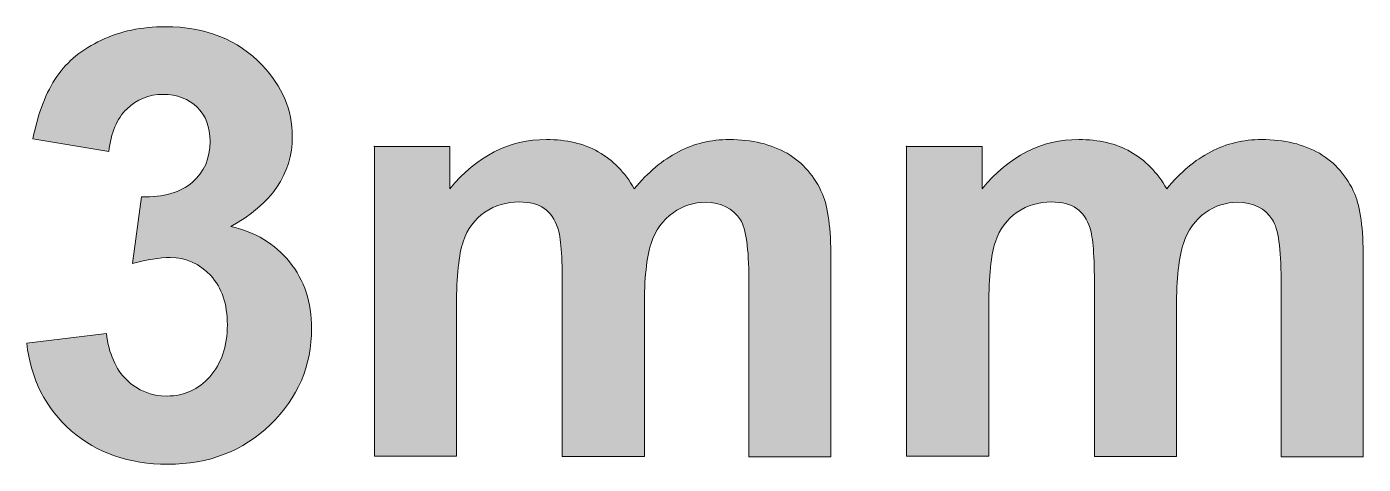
# Model space of a CAD drawing. Header units: inches. Extents: x 247 to 2765, y -1897 to -1110.
# Drawn here: x 1583.28 to 1592.73, y -1153.94 to -1150.84 of the extents above; entities that cross this region are included whole.
import ezdxf

# ---------------------------------------------------------------- set-up
doc = ezdxf.new("R2010")
doc.units = ezdxf.units.IN
doc.header["$MEASUREMENT"] = 0
doc.layers.add('Layer 1', color=7, linetype='Continuous')

# ---------------------------------------------------------------- blocks, each defined once
blk = doc.blocks.new('block 148')
at = {"layer": 'Layer 1', "true_color": 0x020302}
h = blk.add_hatch(color=98, dxfattribs=at)
h.dxf.hatch_style = 2
edge = h.paths.add_edge_path()
edge.add_spline(control_points=[(1583.2811, -1153.0772), (1583.2811, -1153.0772), (1583.8441, -1153.0097), (1583.8441, -1153.0097), (1583.862, -1153.1527), (1583.9106, -1153.2626), (1583.9881, -1153.3384), (1584.0666, -1153.4142), (1584.1614, -1153.4521), (1584.274, -1153.4521), (1584.3942, -1153.4521), (1584.4945, -1153.4066), (1584.5758, -1153.3153), (1584.6571, -1153.224), (1584.6998, -1153.1021), (1584.6998, -1152.9474), (1584.6998, -1152.8016), (1584.6612, -1152.6859), (1584.582, -1152.6004), (1584.5028, -1152.515), (1584.408, -1152.4723), (1584.2954, -1152.4723), (1584.221, -1152.4723), (1584.1321, -1152.4868), (1584.0287, -1152.5157), (1584.0287, -1152.5157), (1584.0928, -1152.0423), (1584.0928, -1152.0423), (1584.2499, -1152.0465), (1584.3698, -1152.012), (1584.4528, -1151.9397), (1584.5358, -1151.8673), (1584.5779, -1151.7712), (1584.5779, -1151.6517), (1584.5779, -1151.5497), (1584.5469, -1151.4684), (1584.4862, -1151.4091), (1584.4256, -1151.3499), (1584.3464, -1151.3182), (1584.2437, -1151.3182), (1584.1448, -1151.3182), (1584.0601, -1151.3526), (1583.9888, -1151.4215), (1583.9185, -1151.4891), (1583.8764, -1151.5903), (1583.8613, -1151.7226), (1583.8613, -1151.7226), (1583.3252, -1151.6317), (1583.3252, -1151.6317), (1583.3618, -1151.4481), (1583.4189, -1151.3016), (1583.494, -1151.1921), (1583.5695, -1151.0832), (1583.6742, -1150.9964), (1583.8089, -1150.9351), (1583.9433, -1150.871), (1584.0942, -1150.8393), (1584.2606, -1150.8393), (1584.5462, -1150.8393), (1584.7746, -1150.9303), (1584.9458, -1151.1122), (1585.0877, -1151.261), (1585.1591, -1151.4281), (1585.1591, -1151.6165), (1585.1591, -1151.8825), (1585.014, -1152.0944), (1584.7233, -1152.2532), (1584.8969, -1152.2904), (1585.0361, -1152.3751), (1585.1401, -1152.5033), (1585.2445, -1152.6328), (1585.2958, -1152.7903), (1585.2958, -1152.9725), (1585.2958, -1153.2385), (1585.1997, -1153.4652), (1585.0044, -1153.654), (1584.8101, -1153.8407), (1584.5693, -1153.9351), (1584.2788, -1153.9351), (1584.0046, -1153.9351), (1583.7769, -1153.8552), (1583.596, -1153.6987), (1583.4155, -1153.5399), (1583.3101, -1153.3329), (1583.2811, -1153.0772)], knot_values=[0, 0, 0, 0, 1, 1, 1, 2, 2, 2, 3, 3, 3, 4, 4, 4, 5, 5, 5, 6, 6, 6, 7, 7, 7, 8, 8, 8, 9, 9, 9, 10, 10, 10, 11, 11, 11, 12, 12, 12, 13, 13, 13, 14, 14, 14, 15, 15, 15, 16, 16, 16, 17, 17, 17, 18, 18, 18, 19, 19, 19, 20, 20, 20, 21, 21, 21, 22, 22, 22, 23, 23, 23, 24, 24, 24, 25, 25, 25, 26, 26, 26, 27, 27, 27, 28, 28, 28, 28], degree=3, periodic=1)
h = blk.add_hatch(color=98, dxfattribs=at)
h.dxf.hatch_style = 2
edge = h.paths.add_edge_path()
edge.add_spline(control_points=[(1585.7368, -1151.6868), (1585.7368, -1151.6868), (1586.2732, -1151.6868), (1586.2732, -1151.6868), (1586.2732, -1151.6868), (1586.2732, -1151.9865), (1586.2732, -1151.9865), (1586.4647, -1151.7536), (1586.6925, -1151.6372), (1586.9571, -1151.6372), (1587.0973, -1151.6372), (1587.2196, -1151.6661), (1587.3229, -1151.724), (1587.4263, -1151.7819), (1587.5107, -1151.8694), (1587.5772, -1151.9865), (1587.6733, -1151.8694), (1587.7777, -1151.7819), (1587.8907, -1151.724), (1588.0013, -1151.6661), (1588.1201, -1151.6372), (1588.249, -1151.6372), (1588.4102, -1151.6372), (1588.5466, -1151.6716), (1588.6582, -1151.735), (1588.7692, -1151.8012), (1588.8532, -1151.897), (1588.9084, -1152.0237), (1588.9476, -1152.1174), (1588.9683, -1152.2683), (1588.9683, -1152.4785), (1588.9683, -1152.4785), (1588.9683, -1153.882), (1588.9683, -1153.882), (1588.9683, -1153.882), (1588.3875, -1153.882), (1588.3875, -1153.882), (1588.3875, -1153.882), (1588.3875, -1152.6273), (1588.3875, -1152.6273), (1588.3875, -1152.4096), (1588.3675, -1152.2683), (1588.3275, -1152.2056), (1588.2748, -1152.1233), (1588.1911, -1152.0813), (1588.0795, -1152.0813), (1587.9988, -1152.0813), (1587.9231, -1152.105), (1587.8514, -1152.156), (1587.7797, -1152.2056), (1587.7267, -1152.278), (1587.6967, -1152.3734), (1587.6643, -1152.4692), (1587.6485, -1152.6197), (1587.6485, -1152.8271), (1587.6485, -1152.8271), (1587.6485, -1153.8806), (1587.6485, -1153.8806), (1587.6485, -1153.8806), (1587.0683, -1153.8806), (1587.0683, -1153.8806), (1587.0683, -1153.8806), (1587.0683, -1152.6776), (1587.0683, -1152.6776), (1587.0683, -1152.4647), (1587.058, -1152.3262), (1587.0366, -1152.2642), (1587.0146, -1152.2015), (1586.985, -1152.1553), (1586.9412, -1152.1247), (1586.8975, -1152.0944), (1586.8385, -1152.0792), (1586.7641, -1152.0792), (1586.6746, -1152.0792), (1586.5939, -1152.1023), (1586.5216, -1152.1512), (1586.4496, -1152.2001), (1586.3976, -1152.2694), (1586.3673, -1152.3603), (1586.3369, -1152.4516), (1586.3204, -1152.6032), (1586.3204, -1152.8127), (1586.3204, -1152.8127), (1586.3204, -1153.8786), (1586.3204, -1153.8786), (1586.3204, -1153.8786), (1585.7396, -1153.8786), (1585.7396, -1153.8786), (1585.7396, -1153.8786), (1585.7396, -1151.6837), (1585.7396, -1151.6837), (1585.7396, -1151.6837), (1585.7389, -1151.6837), (1585.7389, -1151.6837), (1585.7389, -1151.6837), (1585.7389, -1151.6854), (1585.7389, -1151.6854), (1585.7389, -1151.6854), (1585.7375, -1151.6854), (1585.7375, -1151.6854), (1585.7375, -1151.6854), (1585.7375, -1151.6868), (1585.7375, -1151.6868), (1585.7375, -1151.6868), (1585.7368, -1151.6868), (1585.7368, -1151.6868)], knot_values=[0, 0, 0, 0, 1, 1, 1, 2, 2, 2, 3, 3, 3, 4, 4, 4, 5, 5, 5, 6, 6, 6, 7, 7, 7, 8, 8, 8, 9, 9, 9, 10, 10, 10, 11, 11, 11, 12, 12, 12, 13, 13, 13, 14, 14, 14, 15, 15, 15, 16, 16, 16, 17, 17, 17, 18, 18, 18, 19, 19, 19, 20, 20, 20, 21, 21, 21, 22, 22, 22, 23, 23, 23, 24, 24, 24, 25, 25, 25, 26, 26, 26, 27, 27, 27, 28, 28, 28, 29, 29, 29, 30, 30, 30, 31, 31, 31, 32, 32, 32, 33, 33, 33, 34, 34, 34, 35, 35, 35, 35], degree=3, periodic=1)
h = blk.add_hatch(color=98, dxfattribs=at)
h.dxf.hatch_style = 2
edge = h.paths.add_edge_path()
edge.add_spline(control_points=[(1589.5009, -1151.6868), (1589.5009, -1151.6868), (1590.0373, -1151.6868), (1590.0373, -1151.6868), (1590.0373, -1151.6868), (1590.0373, -1151.9865), (1590.0373, -1151.9865), (1590.2289, -1151.7536), (1590.4566, -1151.6372), (1590.7212, -1151.6372), (1590.8614, -1151.6372), (1590.9837, -1151.6661), (1591.087, -1151.724), (1591.1904, -1151.7819), (1591.2751, -1151.8694), (1591.3427, -1151.9865), (1591.4384, -1151.8694), (1591.5418, -1151.7819), (1591.6551, -1151.724), (1591.7657, -1151.6661), (1591.8856, -1151.6372), (1592.0131, -1151.6372), (1592.1743, -1151.6372), (1592.3107, -1151.6716), (1592.4224, -1151.735), (1592.5333, -1151.8012), (1592.6173, -1151.897), (1592.6725, -1152.0237), (1592.7121, -1152.1174), (1592.7324, -1152.2683), (1592.7324, -1152.4785), (1592.7324, -1152.4785), (1592.7324, -1153.882), (1592.7324, -1153.882), (1592.7324, -1153.882), (1592.1516, -1153.882), (1592.1516, -1153.882), (1592.1516, -1153.882), (1592.1516, -1152.6273), (1592.1516, -1152.6273), (1592.1516, -1152.4096), (1592.1312, -1152.2683), (1592.0913, -1152.2056), (1592.0389, -1152.1233), (1591.9549, -1152.0813), (1591.8436, -1152.0813), (1591.763, -1152.0813), (1591.6868, -1152.105), (1591.6152, -1152.156), (1591.5435, -1152.2056), (1591.4908, -1152.278), (1591.4605, -1152.3734), (1591.4278, -1152.4692), (1591.4119, -1152.6197), (1591.4119, -1152.8271), (1591.4119, -1152.8271), (1591.4119, -1153.8806), (1591.4119, -1153.8806), (1591.4119, -1153.8806), (1590.8314, -1153.8806), (1590.8314, -1153.8806), (1590.8314, -1153.8806), (1590.8314, -1152.6776), (1590.8314, -1152.6776), (1590.8314, -1152.4647), (1590.8211, -1152.3262), (1590.8001, -1152.2642), (1590.7784, -1152.2015), (1590.748, -1152.1553), (1590.7046, -1152.1247), (1590.6612, -1152.0944), (1590.602, -1152.0792), (1590.5275, -1152.0792), (1590.438, -1152.0792), (1590.3584, -1152.1023), (1590.2854, -1152.1512), (1590.214, -1152.2001), (1590.1617, -1152.2694), (1590.131, -1152.3603), (1590.1004, -1152.4516), (1590.0842, -1152.6032), (1590.0842, -1152.8127), (1590.0842, -1152.8127), (1590.0842, -1153.8786), (1590.0842, -1153.8786), (1590.0842, -1153.8786), (1589.5033, -1153.8786), (1589.5033, -1153.8786), (1589.5033, -1153.8786), (1589.5033, -1151.6837), (1589.5033, -1151.6837), (1589.5033, -1151.6837), (1589.5019, -1151.6837), (1589.5019, -1151.6837), (1589.5019, -1151.6837), (1589.5019, -1151.6854), (1589.5019, -1151.6854), (1589.5019, -1151.6854), (1589.5009, -1151.6854), (1589.5009, -1151.6854), (1589.5009, -1151.6854), (1589.5009, -1151.6868), (1589.5009, -1151.6868)], knot_values=[0, 0, 0, 0, 1, 1, 1, 2, 2, 2, 3, 3, 3, 4, 4, 4, 5, 5, 5, 6, 6, 6, 7, 7, 7, 8, 8, 8, 9, 9, 9, 10, 10, 10, 11, 11, 11, 12, 12, 12, 13, 13, 13, 14, 14, 14, 15, 15, 15, 16, 16, 16, 17, 17, 17, 18, 18, 18, 19, 19, 19, 20, 20, 20, 21, 21, 21, 22, 22, 22, 23, 23, 23, 24, 24, 24, 25, 25, 25, 26, 26, 26, 27, 27, 27, 28, 28, 28, 29, 29, 29, 30, 30, 30, 31, 31, 31, 32, 32, 32, 33, 33, 33, 34, 34, 34, 34], degree=3, periodic=1)
at = {"layer": 'Layer 1', "lineweight": 0}
for points, knots in [([(1583.2811, -1153.0772), (1583.2811, -1153.0772), (1583.8441, -1153.0097), (1583.8441, -1153.0097), (1583.862, -1153.1527), (1583.9106, -1153.2626), (1583.9881, -1153.3384), (1584.0666, -1153.4142), (1584.1614, -1153.4521), (1584.274, -1153.4521), (1584.3942, -1153.4521), (1584.4945, -1153.4066), (1584.5758, -1153.3153), (1584.6571, -1153.224), (1584.6998, -1153.1021), (1584.6998, -1152.9474), (1584.6998, -1152.8016), (1584.6612, -1152.6859), (1584.582, -1152.6004), (1584.5028, -1152.515), (1584.408, -1152.4723), (1584.2954, -1152.4723), (1584.221, -1152.4723), (1584.1321, -1152.4868), (1584.0287, -1152.5157), (1584.0287, -1152.5157), (1584.0928, -1152.0423), (1584.0928, -1152.0423), (1584.2499, -1152.0465), (1584.3698, -1152.012), (1584.4528, -1151.9397), (1584.5358, -1151.8673), (1584.5779, -1151.7712), (1584.5779, -1151.6517), (1584.5779, -1151.5497), (1584.5469, -1151.4684), (1584.4862, -1151.4091), (1584.4256, -1151.3499), (1584.3464, -1151.3182), (1584.2437, -1151.3182), (1584.1448, -1151.3182), (1584.0601, -1151.3526), (1583.9888, -1151.4215), (1583.9185, -1151.4891), (1583.8764, -1151.5903), (1583.8613, -1151.7226), (1583.8613, -1151.7226), (1583.3252, -1151.6317), (1583.3252, -1151.6317), (1583.3618, -1151.4481), (1583.4189, -1151.3016), (1583.494, -1151.1921), (1583.5695, -1151.0832), (1583.6742, -1150.9964), (1583.8089, -1150.9351), (1583.9433, -1150.871), (1584.0942, -1150.8393), (1584.2606, -1150.8393), (1584.5462, -1150.8393), (1584.7746, -1150.9303), (1584.9458, -1151.1122), (1585.0877, -1151.261), (1585.1591, -1151.4281), (1585.1591, -1151.6165), (1585.1591, -1151.8825), (1585.014, -1152.0944), (1584.7233, -1152.2532), (1584.8969, -1152.2904), (1585.0361, -1152.3751), (1585.1401, -1152.5033), (1585.2445, -1152.6328), (1585.2958, -1152.7903), (1585.2958, -1152.9725), (1585.2958, -1153.2385), (1585.1997, -1153.4652), (1585.0044, -1153.654), (1584.8101, -1153.8407), (1584.5693, -1153.9351), (1584.2788, -1153.9351), (1584.0046, -1153.9351), (1583.7769, -1153.8552), (1583.596, -1153.6987), (1583.4155, -1153.5399), (1583.3101, -1153.3329), (1583.2811, -1153.0772)], [0, 0, 0, 0, 1, 1, 1, 2, 2, 2, 3, 3, 3, 4, 4, 4, 5, 5, 5, 6, 6, 6, 7, 7, 7, 8, 8, 8, 9, 9, 9, 10, 10, 10, 11, 11, 11, 12, 12, 12, 13, 13, 13, 14, 14, 14, 15, 15, 15, 16, 16, 16, 17, 17, 17, 18, 18, 18, 19, 19, 19, 20, 20, 20, 21, 21, 21, 22, 22, 22, 23, 23, 23, 24, 24, 24, 25, 25, 25, 26, 26, 26, 27, 27, 27, 28, 28, 28, 28]), ([(1585.7368, -1151.6868), (1585.7368, -1151.6868), (1586.2732, -1151.6868), (1586.2732, -1151.6868), (1586.2732, -1151.6868), (1586.2732, -1151.9865), (1586.2732, -1151.9865), (1586.4647, -1151.7536), (1586.6925, -1151.6372), (1586.9571, -1151.6372), (1587.0973, -1151.6372), (1587.2196, -1151.6661), (1587.3229, -1151.724), (1587.4263, -1151.7819), (1587.5107, -1151.8694), (1587.5772, -1151.9865), (1587.6733, -1151.8694), (1587.7777, -1151.7819), (1587.8907, -1151.724), (1588.0013, -1151.6661), (1588.1201, -1151.6372), (1588.249, -1151.6372), (1588.4102, -1151.6372), (1588.5466, -1151.6716), (1588.6582, -1151.735), (1588.7692, -1151.8012), (1588.8532, -1151.897), (1588.9084, -1152.0237), (1588.9476, -1152.1174), (1588.9683, -1152.2683), (1588.9683, -1152.4785), (1588.9683, -1152.4785), (1588.9683, -1153.882), (1588.9683, -1153.882), (1588.9683, -1153.882), (1588.3875, -1153.882), (1588.3875, -1153.882), (1588.3875, -1153.882), (1588.3875, -1152.6273), (1588.3875, -1152.6273), (1588.3875, -1152.4096), (1588.3675, -1152.2683), (1588.3275, -1152.2056), (1588.2748, -1152.1233), (1588.1911, -1152.0813), (1588.0795, -1152.0813), (1587.9988, -1152.0813), (1587.9231, -1152.105), (1587.8514, -1152.156), (1587.7797, -1152.2056), (1587.7267, -1152.278), (1587.6967, -1152.3734), (1587.6643, -1152.4692), (1587.6485, -1152.6197), (1587.6485, -1152.8271), (1587.6485, -1152.8271), (1587.6485, -1153.8806), (1587.6485, -1153.8806), (1587.6485, -1153.8806), (1587.0683, -1153.8806), (1587.0683, -1153.8806), (1587.0683, -1153.8806), (1587.0683, -1152.6776), (1587.0683, -1152.6776), (1587.0683, -1152.4647), (1587.058, -1152.3262), (1587.0366, -1152.2642), (1587.0146, -1152.2015), (1586.985, -1152.1553), (1586.9412, -1152.1247), (1586.8975, -1152.0944), (1586.8385, -1152.0792), (1586.7641, -1152.0792), (1586.6746, -1152.0792), (1586.5939, -1152.1023), (1586.5216, -1152.1512), (1586.4496, -1152.2001), (1586.3976, -1152.2694), (1586.3673, -1152.3603), (1586.3369, -1152.4516), (1586.3204, -1152.6032), (1586.3204, -1152.8127), (1586.3204, -1152.8127), (1586.3204, -1153.8786), (1586.3204, -1153.8786), (1586.3204, -1153.8786), (1585.7396, -1153.8786), (1585.7396, -1153.8786), (1585.7396, -1153.8786), (1585.7396, -1151.6837), (1585.7396, -1151.6837), (1585.7396, -1151.6837), (1585.7389, -1151.6837), (1585.7389, -1151.6837), (1585.7389, -1151.6837), (1585.7389, -1151.6854), (1585.7389, -1151.6854), (1585.7389, -1151.6854), (1585.7375, -1151.6854), (1585.7375, -1151.6854), (1585.7375, -1151.6854), (1585.7375, -1151.6868), (1585.7375, -1151.6868), (1585.7375, -1151.6868), (1585.7368, -1151.6868), (1585.7368, -1151.6868)], [0, 0, 0, 0, 1, 1, 1, 2, 2, 2, 3, 3, 3, 4, 4, 4, 5, 5, 5, 6, 6, 6, 7, 7, 7, 8, 8, 8, 9, 9, 9, 10, 10, 10, 11, 11, 11, 12, 12, 12, 13, 13, 13, 14, 14, 14, 15, 15, 15, 16, 16, 16, 17, 17, 17, 18, 18, 18, 19, 19, 19, 20, 20, 20, 21, 21, 21, 22, 22, 22, 23, 23, 23, 24, 24, 24, 25, 25, 25, 26, 26, 26, 27, 27, 27, 28, 28, 28, 29, 29, 29, 30, 30, 30, 31, 31, 31, 32, 32, 32, 33, 33, 33, 34, 34, 34, 35, 35, 35, 35]), ([(1589.5009, -1151.6868), (1589.5009, -1151.6868), (1590.0373, -1151.6868), (1590.0373, -1151.6868), (1590.0373, -1151.6868), (1590.0373, -1151.9865), (1590.0373, -1151.9865), (1590.2289, -1151.7536), (1590.4566, -1151.6372), (1590.7212, -1151.6372), (1590.8614, -1151.6372), (1590.9837, -1151.6661), (1591.087, -1151.724), (1591.1904, -1151.7819), (1591.2751, -1151.8694), (1591.3427, -1151.9865), (1591.4384, -1151.8694), (1591.5418, -1151.7819), (1591.6551, -1151.724), (1591.7657, -1151.6661), (1591.8856, -1151.6372), (1592.0131, -1151.6372), (1592.1743, -1151.6372), (1592.3107, -1151.6716), (1592.4224, -1151.735), (1592.5333, -1151.8012), (1592.6173, -1151.897), (1592.6725, -1152.0237), (1592.7121, -1152.1174), (1592.7324, -1152.2683), (1592.7324, -1152.4785), (1592.7324, -1152.4785), (1592.7324, -1153.882), (1592.7324, -1153.882), (1592.7324, -1153.882), (1592.1516, -1153.882), (1592.1516, -1153.882), (1592.1516, -1153.882), (1592.1516, -1152.6273), (1592.1516, -1152.6273), (1592.1516, -1152.4096), (1592.1312, -1152.2683), (1592.0913, -1152.2056), (1592.0389, -1152.1233), (1591.9549, -1152.0813), (1591.8436, -1152.0813), (1591.763, -1152.0813), (1591.6868, -1152.105), (1591.6152, -1152.156), (1591.5435, -1152.2056), (1591.4908, -1152.278), (1591.4605, -1152.3734), (1591.4278, -1152.4692), (1591.4119, -1152.6197), (1591.4119, -1152.8271), (1591.4119, -1152.8271), (1591.4119, -1153.8806), (1591.4119, -1153.8806), (1591.4119, -1153.8806), (1590.8314, -1153.8806), (1590.8314, -1153.8806), (1590.8314, -1153.8806), (1590.8314, -1152.6776), (1590.8314, -1152.6776), (1590.8314, -1152.4647), (1590.8211, -1152.3262), (1590.8001, -1152.2642), (1590.7784, -1152.2015), (1590.748, -1152.1553), (1590.7046, -1152.1247), (1590.6612, -1152.0944), (1590.602, -1152.0792), (1590.5275, -1152.0792), (1590.438, -1152.0792), (1590.3584, -1152.1023), (1590.2854, -1152.1512), (1590.214, -1152.2001), (1590.1617, -1152.2694), (1590.131, -1152.3603), (1590.1004, -1152.4516), (1590.0842, -1152.6032), (1590.0842, -1152.8127), (1590.0842, -1152.8127), (1590.0842, -1153.8786), (1590.0842, -1153.8786), (1590.0842, -1153.8786), (1589.5033, -1153.8786), (1589.5033, -1153.8786), (1589.5033, -1153.8786), (1589.5033, -1151.6837), (1589.5033, -1151.6837), (1589.5033, -1151.6837), (1589.5019, -1151.6837), (1589.5019, -1151.6837), (1589.5019, -1151.6837), (1589.5019, -1151.6854), (1589.5019, -1151.6854), (1589.5019, -1151.6854), (1589.5009, -1151.6854), (1589.5009, -1151.6854), (1589.5009, -1151.6854), (1589.5009, -1151.6868), (1589.5009, -1151.6868)], [0, 0, 0, 0, 1, 1, 1, 2, 2, 2, 3, 3, 3, 4, 4, 4, 5, 5, 5, 6, 6, 6, 7, 7, 7, 8, 8, 8, 9, 9, 9, 10, 10, 10, 11, 11, 11, 12, 12, 12, 13, 13, 13, 14, 14, 14, 15, 15, 15, 16, 16, 16, 17, 17, 17, 18, 18, 18, 19, 19, 19, 20, 20, 20, 21, 21, 21, 22, 22, 22, 23, 23, 23, 24, 24, 24, 25, 25, 25, 26, 26, 26, 27, 27, 27, 28, 28, 28, 29, 29, 29, 30, 30, 30, 31, 31, 31, 32, 32, 32, 33, 33, 33, 34, 34, 34, 34])]:
    blk.add_open_spline(points, degree=3, knots=knots, dxfattribs=at)
blk = doc.blocks.new('block 143')
at = {"layer": 'Layer 1'}
blk.add_blockref('block 148', (0, 0), dxfattribs=at)

msp = doc.modelspace()

# ---------------------------------------------------------------- block references
at = {"layer": 'Layer 1'}
msp.add_blockref('block 143', (0, 0), dxfattribs=at)

doc.saveas('drawing.dxf')
